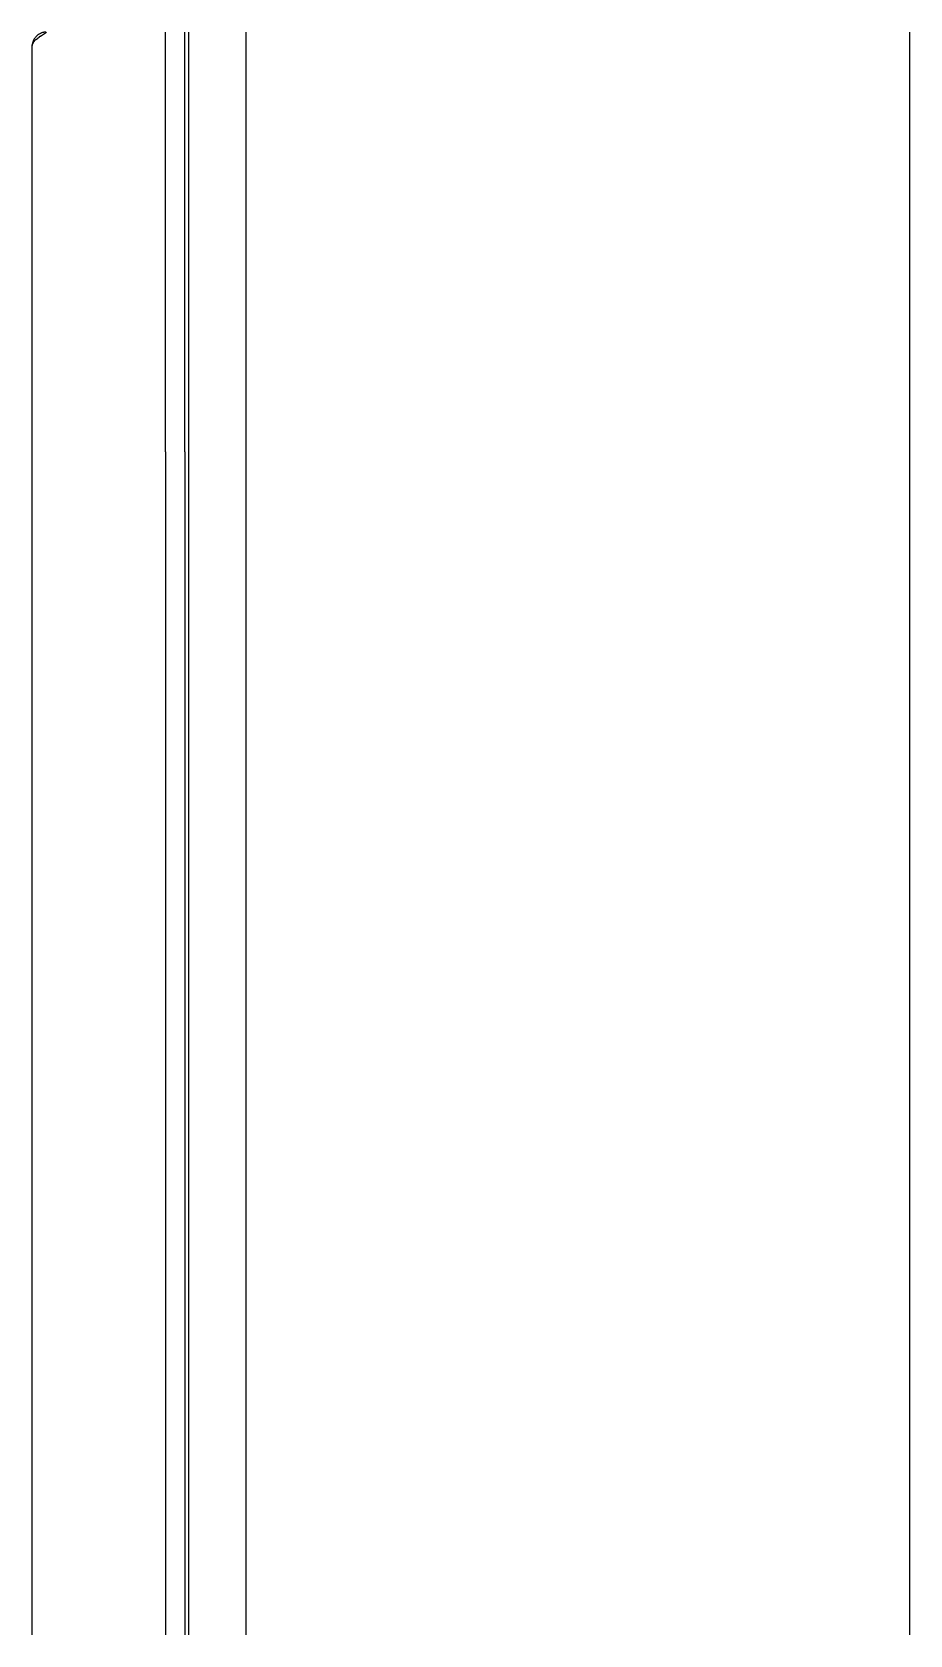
# Model space of a CAD drawing. Header units: millimetres. Extents: x -1480 to 5249, y -840 to 3860.
# Drawn here: x 1159.6 to 1389.6, y 649.9 to 1069.9 of the extents above; entities that cross this region are included whole.
import ezdxf

# ---------------------------------------------------------------- set-up
doc = ezdxf.new("R2010")
doc.units = ezdxf.units.MM
doc.header["$MEASUREMENT"] = 0
doc.layers.add('Utwórz2D linie widoczne', color=7, linetype='Continuous', true_color=0x000000)

msp = doc.modelspace()

# ---------------------------------------------------------------- linework, layer by layer
at = {"layer": 'Utwórz2D linie widoczne'}
for p, q in [((1159.65, 1066.83), (1159.63, 1066.7)), ((1159.68, 1066.96), (1159.65, 1066.83)), ((1159.71, 1067.08), (1159.68, 1066.96)), ((1159.75, 1067.21), (1159.71, 1067.08)), ((1159.77, 1066.84), (1159.74, 1066.78)), ((1159.79, 1067.34), (1159.75, 1067.21)), ((1159.8, 1066.9), (1159.77, 1066.84)), ((1159.84, 1067.46), (1159.79, 1067.34)), ((1159.8, 1066.9), (1159.85, 1066.99)), ((1159.89, 1067.58), (1159.84, 1067.46)), ((1159.85, 1066.99), (1159.91, 1067.09)), ((1159.95, 1067.7), (1159.89, 1067.58)), ((1159.91, 1067.09), (1159.97, 1067.18)), ((1160.01, 1067.82), (1159.95, 1067.7)), ((1159.97, 1067.18), (1160.04, 1067.27)), ((1160.07, 1067.94), (1160.01, 1067.82)), ((1160.04, 1067.27), (1160.1, 1067.36)), ((1160.14, 1068.05), (1160.07, 1067.94)), ((1160.1, 1067.36), (1160.17, 1067.44)), ((1160.21, 1068.16), (1160.14, 1068.05)), ((1160.17, 1067.44), (1160.25, 1067.53)), ((1160.28, 1068.27), (1160.21, 1068.16)), ((1160.25, 1067.53), (1160.32, 1067.61)), ((1160.36, 1068.38), (1160.28, 1068.27)), ((1160.56, 1067.85), (1160.32, 1067.61)), ((1160.45, 1068.48), (1160.36, 1068.38)), ((1160.53, 1068.58), (1160.45, 1068.48)), ((1160.62, 1068.68), (1160.53, 1068.58)), ((1160.56, 1067.85), (1160.77, 1068.03)), ((1160.71, 1068.78), (1160.62, 1068.68)), ((1160.81, 1068.87), (1160.71, 1068.78)), ((1160.77, 1068.03), (1160.98, 1068.21)), ((1160.91, 1068.96), (1160.81, 1068.87)), ((1161.01, 1069.04), (1160.91, 1068.96)), ((1160.98, 1068.21), (1161.2, 1068.39)), ((1161.12, 1069.12), (1161.01, 1069.04)), ((1161.23, 1069.2), (1161.12, 1069.12)), ((1161.2, 1068.39), (1161.42, 1068.56)), ((1161.34, 1069.27), (1161.23, 1069.2)), ((1161.45, 1069.34), (1161.34, 1069.27)), ((1161.75, 1068.79), (1161.42, 1068.56)), ((1161.57, 1069.4), (1161.45, 1069.34)), ((1161.68, 1069.47), (1161.57, 1069.4)), ((1161.8, 1069.52), (1161.68, 1069.47)), ((1161.75, 1068.79), (1162.56, 1069.34)), ((1161.92, 1069.58), (1161.8, 1069.52)), ((1162.05, 1069.62), (1161.92, 1069.58)), ((1162.17, 1069.67), (1162.05, 1069.62)), ((1162.3, 1069.71), (1162.17, 1069.67)), ((1162.43, 1069.74), (1162.3, 1069.71)), ((1162.56, 1069.77), (1162.43, 1069.74)), ((1162.56, 1069.34), (1163.37, 1069.86)), ((1162.69, 1069.8), (1162.56, 1069.77)), ((1162.82, 1069.82), (1162.69, 1069.8)), ((1162.95, 1069.84), (1162.82, 1069.82)), ((1163.08, 1069.85), (1162.95, 1069.84)), ((1163.21, 1069.86), (1163.08, 1069.85)), ((1194.57, 959.86), (1194.57, 1069.86)), ((1199.57, 959.86), (1199.57, 1069.86)), ((1200.58, 1069.86), (1200.58, 649.86)), ((1215.58, 1069.86), (1215.58, 649.86)), ((1389.57, 649.86), (1389.57, 1069.86)), ((1159.57, 1066.06), (1159.58, 1066.12)), ((1159.57, 959.86), (1159.57, 1066.06)), ((1159.59, 1066.43), (1159.58, 1066.3)), ((1159.58, 1066.23), (1159.59, 1066.28)), ((1159.58, 1066.17), (1159.58, 1066.23)), ((1159.58, 1066.12), (1159.58, 1066.17)), ((1159.61, 1066.56), (1159.59, 1066.43)), ((1159.59, 1066.28), (1159.6, 1066.34)), ((1159.6, 1066.34), (1159.61, 1066.39)), ((1159.63, 1066.7), (1159.61, 1066.56)), ((1159.61, 1066.39), (1159.62, 1066.45)), ((1159.62, 1066.45), (1159.64, 1066.5)), ((1159.64, 1066.5), (1159.65, 1066.55)), ((1159.65, 1066.55), (1159.67, 1066.61)), ((1159.67, 1066.61), (1159.69, 1066.66)), ((1159.71, 1066.72), (1159.69, 1066.66)), ((1159.74, 1066.78), (1159.71, 1066.72)), ((1159.57, 649.86), (1159.57, 959.86)), ((1194.57, 959.86), (1194.57, 649.86)), ((1199.57, 959.86), (1199.57, 649.86))]:
    msp.add_line(p, q, dxfattribs=at)

doc.saveas('drawing.dxf')
